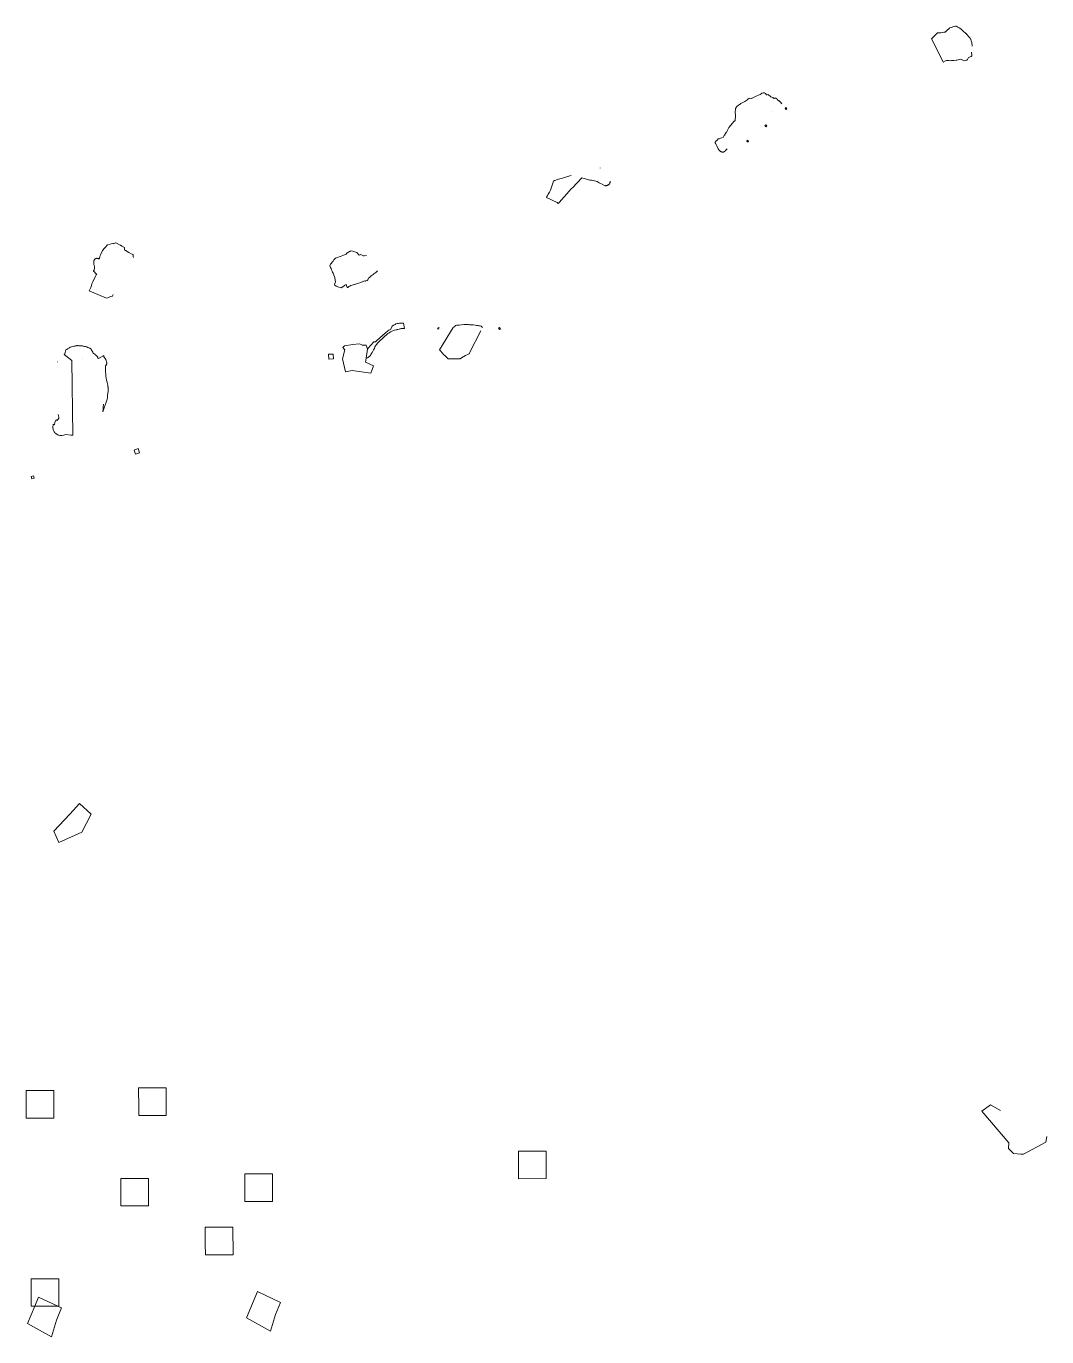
# Model space of a CAD drawing. Header units: metres. Extents: x 534757 to 556231, y 1832948 to 1850503.
# Drawn here: x 553510 to 556124, y 1847010 to 1850368 of the extents above; entities that cross this region are included whole.
import ezdxf

# ---------------------------------------------------------------- set-up
doc = ezdxf.new("R2010")
doc.units = ezdxf.units.M
doc.header["$MEASUREMENT"] = 0
doc.linetypes.add('DGN Style 4', pattern=[602.615279, 301.11944, -150.55972, 0.376399, -150.55972])
doc.layers.add('Level 30', color=7, linetype='Continuous', lineweight=0)

msp = doc.modelspace()

# ---------------------------------------------------------------- linework, layer by layer
at = {"layer": 'Level 30', "color": 5, "linetype": 'DGN Style 4', "lineweight": 13}
for p, q in [((554380.6988, 1849517.1902), (554384.244, 1849540.502)), ((553606.5843, 1849526.4906), (553626.6689, 1849511.3492))]:
    msp.add_line(p, q, dxfattribs=at)
at = {"layer": 'Level 30', "color": 5, "linetype": 'DGN Style 4', "lineweight": 13, "flags": 128}
for points in [[(555933.1629, 1850316.5269), (555933.1546, 1850316.5669), (555933.1546, 1850316.6569), (555933.1464, 1850316.6969), (555931.7442, 1850326.1178), (555930.7626, 1850330.0082), (555929.5171, 1850334.0086), (555929.3687, 1850334.3586), (555929.3192, 1850334.4486), (555929.2779, 1850334.5387), (555929.2284, 1850334.6287), (555929.1789, 1850334.7087), (555929.1212, 1850334.7887), (555929.0717, 1850334.8687), (555929.014, 1850334.9487), (555927.6118, 1850336.7289), (555925.0053, 1850339.2391), (555919.0748, 1850346.3898), (555917.1776, 1850349.0001), (555917.1529, 1850349.0401), (555917.1199, 1850349.0801), (555917.0787, 1850349.1201), (555917.0457, 1850349.1501), (555915.198, 1850350.9602), (555911.0986, 1850354.2206), (555907.3786, 1850357.9309), (555907.2467, 1850358.0509), (555907.1724, 1850358.1109), (555906.2981, 1850358.791), (555903.8731, 1850360.6312), (555899.4025, 1850363.8515), (555896.6641, 1850365.5617), (555893.406, 1850367.2518), (555893.2658, 1850367.3118), (555893.1173, 1850367.3618), (555892.9771, 1850367.4118), (555892.6884, 1850367.4918), (555892.3914, 1850367.5718), (555891.9295, 1850367.6619), (555891.6079, 1850367.7019), (555890.6511, 1850367.7319), (555883.3678, 1850366.0817), (555881.5367, 1850365.5116), (555879.3838, 1850364.8016), (555875.3752, 1850363.3614), (555875.3257, 1850363.3414), (555875.2267, 1850363.2814), (555875.1772, 1850363.2614), (555875.0782, 1850363.2014), (555874.9957, 1850363.1414), (555874.9463, 1850363.1114), (555874.905, 1850363.0714), (555868.1249, 1850357.0608), (555864.0255, 1850352.9004), (555860.6354, 1850352.9004), (555857.5341, 1850352.0203), (555853.08, 1850350.7502), (555844.4027, 1850350.7102), (555839.7672, 1850346.1398), (555829.2176, 1850336.2788), (555828.9041, 1850335.9488), (555858.5568, 1850275.793), (555864.9163, 1850279.1933), (555866.8547, 1850280.2934), (555872.9089, 1850279.5634), (555876.6949, 1850279.1633), (555879.623, 1850279.4633), (555886.2464, 1850279.9434), (555892.2925, 1850280.6935), (555893.9586, 1850281.1335), (555902.6689, 1850283.4137), (555906.0177, 1850282.0936), (555909.1108, 1850280.6535), (555912.0802, 1850279.0033), (555912.1049, 1850279.0033), (555912.2369, 1850279.0133), (555917.8458, 1850280.4634), (555919.7759, 1850280.9035), (555919.9656, 1850281.0935), (555920.147, 1850281.2635), (555920.3038, 1850281.4235), (555920.6089, 1850281.7136), (555921.0049, 1850282.1036), (555921.1286, 1850282.2336), (555923.6278, 1850287.5741), (555930.4162, 1850290.5144), (555931.439, 1850290.9845), (555931.5297, 1850291.0445), (555931.5462, 1850291.0545), (555931.6864, 1850291.3945), (555931.7029, 1850291.4645), (555931.7277, 1850291.5345), (555931.7442, 1850291.5945), (555931.7607, 1850291.6645), (555931.7689, 1850291.7245), (555931.7854, 1850291.7745), (555931.7937, 1850291.8345), (555931.8432, 1850292.1346), (555931.8432, 1850292.1746), (555931.8514, 1850292.2246), (555931.8514, 1850292.2746), (555931.8761, 1850293.4647), (555931.6452, 1850301.5455), (555932.7257, 1850311.5964), (555932.9897, 1850313.9667), (555933.1629, 1850316.4369), (555933.1629, 1850316.5269)], [(555445.2769, 1850168.4495), (555443.6911, 1850170.8429), (555444.2933, 1850171.0529), (555443.4519, 1850171.2829), (555442.7838, 1850171.903), (555439.1876, 1850175.4633), (555438.3297, 1850176.3234), (555437.6864, 1850176.9334), (555434.6097, 1850179.3837), (555433.6777, 1850180.3938), (555431.1125, 1850182.444), (555430.5763, 1850182.824), (555430.0319, 1850183.164), (555430.0237, 1850183.164), (555429.2236, 1850183.2541), (555428.9926, 1850183.2741), (555428.4647, 1850183.3041), (555427.7389, 1850183.3141), (555427.0543, 1850183.2741), (555426.4027, 1850183.214), (555425.7923, 1850183.114), (555424.6293, 1850182.934), (555422.2043, 1850185.2142), (555416.9996, 1850186.8744), (555415.3004, 1850188.6046), (555411.9104, 1850191.4948), (555411.5474, 1850191.7649), (555411.1598, 1850191.9949), (555410.7474, 1850192.1849), (555410.3267, 1850192.3349), (555410.038, 1850192.3949), (555407.8274, 1850191.5849), (555407.1593, 1850191.9049), (555406.4912, 1850192.2249), (555403.6455, 1850195.2852), (555401.534, 1850196.2853), (555401.1381, 1850196.4653), (555400.7421, 1850196.6253), (555400.3215, 1850196.7554), (555399.9008, 1850196.8554), (555399.4719, 1850196.9354), (555399.0347, 1850196.9854), (555398.5976, 1850197.0154), (555398.1522, 1850197.0054), (555397.715, 1850196.9754), (555397.2696, 1850196.9254), (555394.2012, 1850196.3153), (555392.1309, 1850194.4651), (555390.1431, 1850192.725), (555380.9132, 1850189.2546), (555371.2132, 1850184.5542), (555369.5882, 1850183.7941), (555368.6067, 1850183.3541), (555366.8416, 1850182.464), (555361.9833, 1850183.064), (555361.9008, 1850183.064), (555361.8101, 1850183.054), (555361.6121, 1850183.014), (555361.5214, 1850182.984), (555361.4224, 1850182.954), (555361.2409, 1850182.854), (555359.4016, 1850181.7739), (555357.9911, 1850181.1238), (555357.9581, 1850180.2938), (555350.1717, 1850174.8632), (555348.9509, 1850174.1032), (555340.0675, 1850169.3127), (555338.8962, 1850168.4126), (555337.1229, 1850166.9325), (555334.6401, 1850165.5323), (555329.9633, 1850161.732), (555329.5674, 1850161.3519), (555329.1962, 1850160.9419), (555328.858, 1850160.5019), (555328.5529, 1850160.0318), (555328.2807, 1850159.5518), (555328.0497, 1850159.0517), (555327.86, 1850158.5317), (555327.7033, 1850157.9916), (555327.4558, 1850157.4516), (555327.2414, 1850156.8915), (555327.0682, 1850156.3115), (555326.9197, 1850155.7114), (555326.8867, 1850155.5314), (555326.3093, 1850153.1811), (555326.2103, 1850148.1307), (555326.4743, 1850138.9798), (555325.8721, 1850126.2585), (555323.6698, 1850124.6184), (555323.5049, 1850124.4884), (555309.5487, 1850107.8268), (555305.5483, 1850099.786), (555303.4615, 1850095.5356), (555302.9913, 1850095.1355), (555298.5125, 1850088.7849), (555297.7041, 1850087.4548), (555296.7143, 1850086.2447), (555295.5843, 1850084.1045), (555294.9987, 1850082.8244), (555288.4165, 1850081.0242), (555285.0677, 1850079.504), (555282.6675, 1850078.924), (555279.3351, 1850075.7037), (555277.6525, 1850074.4235), (555277.3885, 1850074.2035), (555277.1246, 1850073.9635), (555276.8689, 1850073.7135), (555276.6214, 1850073.4535), (555276.3822, 1850073.1734), (555276.1513, 1850072.8834), (555275.9286, 1850072.5834), (555275.7141, 1850072.2633), (555275.5079, 1850071.9233), (555275.3182, 1850071.5733), (555275.1367, 1850071.2132), (555274.9718, 1850070.8332), (555274.8233, 1850070.4332), (555274.6913, 1850070.0231), (555274.5841, 1850069.6031), (555274.6831, 1850069.183), (555274.8068, 1850068.773), (555274.9388, 1850068.373), (555275.0872, 1850067.9729), (555275.2522, 1850067.5829), (555275.4337, 1850067.2128), (555275.6234, 1850066.8428), (555275.8296, 1850066.4828), (555276.0523, 1850066.1227), (555276.2833, 1850065.7827), (555276.5307, 1850065.4527), (555276.7947, 1850065.1226), (555277.0668, 1850064.8126), (555277.2318, 1850064.6426), (555278.5928, 1850061.5723), (555282.222, 1850053.3815), (555283.814, 1850051.1913), (555286.2555, 1850048.451), (555287.1133, 1850047.581), (555287.6989, 1850047.1909), (555288.3011, 1850046.8409), (555288.9197, 1850046.5309), (555289.5466, 1850046.2408), (555290.1899, 1850045.9908), (555290.8415, 1850045.7708), (555291.4932, 1850045.5908), (555292.1613, 1850045.4407), (555292.8294, 1850045.3207), (555293.5057, 1850045.2407), (555294.1821, 1850045.1907), (555294.8585, 1850045.1807), (555295.5348, 1850045.2007), (555296.1782, 1850045.4507), (555296.8051, 1850045.7408), (555297.399, 1850046.0608), (555297.9681, 1850046.4008), (555298.5042, 1850046.7709), (555299.0074, 1850047.1609), (555299.4858, 1850047.561), (555299.9312, 1850047.981), (555300.3519, 1850048.421), (555300.7313, 1850048.8711), (555301.0447, 1850049.1711), (555303.4037, 1850051.4713), (555308.4929, 1850056.4118), (555312.3532, 1850061.5223), (555324.2885, 1850069.8631), (555324.4617, 1850070.0131), (555324.7091, 1850070.2631), (555325.7072, 1850071.2932), (555326.433, 1850072.0633), (555330.5753, 1850076.4154), (555445.2769, 1850168.4495)], [(555458.5837, 1850156.2686), (555455.741, 1850159.0827), (555453.6305, 1850156.9506), (555456.4732, 1850154.1366), (555458.5837, 1850156.2686)], [(555406.7018, 1850112.1069), (555403.979, 1850115.0371), (555401.7813, 1850112.9951), (555404.5041, 1850110.0648), (555406.7018, 1850112.1069)], [(555360.3005, 1850073.5579), (555356.8854, 1850075.6406), (555355.3234, 1850073.0793), (555358.7385, 1850070.9967), (555360.3005, 1850073.5579)], [(555005.7466, 1849970.7735), (555005.7384, 1849970.0435), (555005.6889, 1849969.3034), (555005.5569, 1849968.3433), (555005.3425, 1849967.3832), (555005.0455, 1849966.4431), (555004.7403, 1849965.683), (555004.3857, 1849964.953), (555003.9238, 1849964.3329), (555003.4371, 1849963.7429), (555002.9175, 1849963.1828), (555002.3648, 1849962.6528), (555001.7874, 1849962.1527), (555001.1853, 1849961.6827), (555000.5667, 1849961.2426), (554999.9151, 1849960.8326), (554999.247, 1849960.4625), (554998.5541, 1849960.1325), (554997.853, 1849959.8325), (554997.1354, 1849959.5825), (554996.4013, 1849959.3624), (554995.6589, 1849959.1724), (554994.7269, 1849959.1124), (554993.7948, 1849959.1224), (554992.8793, 1849959.2224), (554991.9802, 1849959.4024), (554991.3038, 1849959.7025), (554985.1176, 1849962.9928), (554980.9192, 1849964.803), (554977.0177, 1849966.8532), (554971.846, 1849969.5534), (554962.41, 1849972.5237), (554961.1892, 1849972.7137), (554958.0714, 1849973.0238), (554953.1306, 1849973.5438), (554932.8082, 1849979.1323), (554909.0817, 1849953.3163), (554906.5803, 1849951.6601), (554874.5802, 1849915.7124), (554872.6428, 1849913.4218), (554869.5887, 1849916.0049), (554842.0587, 1849928.6695), (554843.4775, 1849931.5197), (554844.9622, 1849934.34), (554846.5046, 1849937.1403), (554848.1048, 1849939.9206), (554849.7627, 1849942.6708), (554852.93, 1849947.5813), (554860.0318, 1849970.7235), (554863.3642, 1849972.1237), (554866.6965, 1849973.4438), (554870.0453, 1849974.6839), (554873.4024, 1849975.834), (554876.7594, 1849976.9141), (554883.3911, 1849978.7943), (554902.6262, 1849984.4749), (554910.1569, 1849985.3613), (554910.1569, 1849985.405), (554910.5775, 1849986.405), (554920.6152, 1850034.9025), (554931.0251, 1850035.8098), (554976.6466, 1850041.6804), (554976.6548, 1850041.6704), (554977.5951, 1850040.6403), (554978.1973, 1850039.7102), (554979.22, 1850037.97), (554980.0531, 1850036.1499), (554980.6965, 1850034.2397), (554981.1172, 1850032.2595), (554981.1337, 1850032.1895), (554981.1749, 1850031.8894), (554981.6863, 1850029.1292), (554982.0443, 1850025.5256), (554982.4616, 1850021.3584), (554982.5194, 1850020.5283), (554980.874, 1850019.5119), (554980.9027, 1850016.608), (554981.2904, 1850008.6872), (554981.2986, 1850008.4872), (554981.2986, 1850008.2972), (554981.2904, 1850008.1071), (554981.2739, 1850007.9271), (554981.2491, 1850007.7471), (554981.2161, 1850007.5771), (554981.1831, 1850007.4071), (554981.1419, 1850007.2471), (554981.1007, 1850007.087), (554981.0512, 1850006.937), (554980.9934, 1850006.787), (554980.9357, 1850006.647), (554978.8984, 1850001.7965), (554977.6446, 1849998.1162), (554976.6631, 1849995.6359), (554977.8756, 1849995.2259), (554978.9891, 1849994.6458), (554980.0201, 1849994.7559), (554990.7017, 1849995.6759), (554993.7536, 1849996.026), (554995.6095, 1849996.586), (554995.9889, 1849996.646), (554996.2776, 1849996.696), (554996.5745, 1849996.736), (554996.8797, 1849996.756), (554997.1931, 1849996.766), (554997.5148, 1849996.756), (554997.8447, 1849996.736), (554998.1829, 1849996.696), (554998.5294, 1849996.636), (554998.8758, 1849996.556), (554999.2222, 1849996.456), (554999.5686, 1849996.326), (554999.9233, 1849996.186), (555000.2698, 1849996.016), (555000.6162, 1849995.816), (555000.9544, 1849995.5959), (555001.2843, 1849995.3559), (555001.5977, 1849995.0859), (555001.9112, 1849994.7959), (555002.1999, 1849994.4758), (555002.4721, 1849994.1358), (555002.7278, 1849993.7758), (555002.9587, 1849993.3857), (555003.1649, 1849992.9857), (555003.3464, 1849992.5656), (555003.4948, 1849992.1256), (555003.6186, 1849991.6756), (555003.767, 1849991.1155), (555003.866, 1849990.5354), (555004.5259, 1849985.1649), (555004.9218, 1849983.3448), (555005.1858, 1849979.7644), (555005.128, 1849977.6642), (555005.194, 1849976.4041), (555005.6971, 1849971.5036), (555005.7466, 1849970.7735)], [(553784.5088, 1849775.0846), (553784.5005, 1849775.1947), (553783.7664, 1849777.9749), (553783.6839, 1849779.6951), (553783.6097, 1849780.2051), (553783.2963, 1849782.6254), (553783.2055, 1849782.7554), (553778.603, 1849784.9656), (553772.2188, 1849788.1159), (553765.5211, 1849792.2463), (553764.5231, 1849792.7263), (553763.5498, 1849792.9964), (553761.1, 1849794.5465), (553761.3722, 1849800.5071), (553754.8066, 1849804.2275), (553750.8556, 1849806.4177), (553750.5174, 1849806.4377), (553741.1556, 1849811.7182), (553739.4729, 1849812.7083), (553739.3822, 1849812.7583), (553739.1843, 1849812.8383), (553739.077, 1849812.8683), (553738.978, 1849812.8983), (553738.8708, 1849812.9183), (553738.6564, 1849812.9383), (553738.4419, 1849812.9383), (553738.3347, 1849812.9283), (553738.2275, 1849812.9083), (553738.1202, 1849812.8683), (553738.0212, 1849812.8183), (553737.914, 1849812.7683), (553736.4293, 1849811.8782), (553733.4352, 1849810.7681), (553732.7423, 1849810.4181), (553730.4658, 1849810.9581), (553730.3668, 1849810.9681), (553730.2678, 1849810.9681), (553718.7862, 1849807.5578), (553718.6872, 1849807.5178), (553718.5965, 1849807.4878), (553718.3985, 1849807.4078), (553718.3078, 1849807.3678), (553718.217, 1849807.3178), (553718.1263, 1849807.2778), (553717.8541, 1849807.1277), (553717.7634, 1849807.0677), (553717.6809, 1849807.0177), (553717.5902, 1849806.9577), (553717.2602, 1849806.7177), (553717.1777, 1849806.6477), (553717.1035, 1849806.5877), (553716.9138, 1849806.4077), (553712.2947, 1849801.6472), (553711.008, 1849799.857), (553709.647, 1849798.4069), (553709.3006, 1849798.0269), (553705.894, 1849794.2565), (553705.3579, 1849793.1364), (553700.7223, 1849783.4455), (553699.2954, 1849780.2151), (553698.1406, 1849776.7748), (553696.7879, 1849771.2043), (553694.3217, 1849772.1944), (553693.6288, 1849772.4344), (553692.639, 1849772.7744), (553692.441, 1849772.8344), (553692.3421, 1849772.8544), (553692.2431, 1849772.8844), (553691.6492, 1849773.0044), (553691.4512, 1849773.0244), (553691.3523, 1849773.0444), (553691.146, 1849773.0645), (553691.0471, 1849773.0645), (553690.8409, 1849773.0845), (553690.2387, 1849773.0845), (553690.1398, 1849773.0745), (553690.0325, 1849773.0745), (553689.5294, 1849773.0244), (553689.4304, 1849773.0044), (553689.3314, 1849772.9944), (553688.7375, 1849772.8744), (553688.6386, 1849772.8444), (553688.5396, 1849772.8244), (553688.4406, 1849772.7944), (553688.3499, 1849772.7644), (553688.1519, 1849772.7044), (553688.0612, 1849772.6644), (553687.9622, 1849772.6344), (553687.8715, 1849772.6044), (553687.7725, 1849772.5644), (553687.591, 1849772.4844), (553687.492, 1849772.4444), (553687.3106, 1849772.3644), (553687.2198, 1849772.3144), (553687.1291, 1849772.2744), (553686.9477, 1849772.1744), (553686.8652, 1849772.1244), (553686.7744, 1849772.0744), (553686.692, 1849772.0244), (553686.6012, 1849771.9743), (553686.1063, 1849771.6143), (553686.0321, 1849771.5543), (553685.9496, 1849771.4943), (553685.8011, 1849771.3543), (553685.7187, 1849771.2943), (553685.4959, 1849771.0843), (553685.43, 1849771.0143), (553685.2815, 1849770.8742), (553685.0753, 1849770.6542), (553685.0093, 1849770.5742), (553684.9433, 1849770.5042), (553684.8113, 1849770.3442), (553684.7536, 1849770.2642), (553684.6876, 1849770.1842), (553684.6299, 1849770.1042), (553684.5639, 1849770.0242), (553684.5062, 1849769.9441), (553684.4484, 1849769.8541), (553684.3907, 1849769.7741), (553684.2834, 1849769.6041), (553684.2257, 1849769.5241), (553684.1267, 1849769.3441), (553684.0772, 1849769.2641), (553683.8793, 1849768.904), (553683.7968, 1849768.724), (553683.7473, 1849768.634), (553683.7061, 1849768.534), (553683.6731, 1849768.444), (553683.6318, 1849768.354), (553683.5906, 1849768.254), (553683.5576, 1849768.164), (553683.5164, 1849768.074), (553683.4834, 1849767.974), (553683.4504, 1849767.884), (553683.4174, 1849767.7839), (553683.3926, 1849767.6839), (553683.3596, 1849767.5939), (553683.3349, 1849767.4939), (553683.3019, 1849767.3939), (553683.2772, 1849767.2939), (553683.2524, 1849767.2039), (553683.2277, 1849767.1039), (553683.2112, 1849767.0039), (553683.1864, 1849766.9039), (553683.1534, 1849766.7038), (553683.1287, 1849766.6038), (553683.1204, 1849766.5038), (553683.0874, 1849766.3038), (553683.0792, 1849766.2038), (553683.0627, 1849766.1038), (553683.038, 1849765.8037), (553683.038, 1849765.7037), (553683.0297, 1849765.6037), (553683.0297, 1849765.5037), (553683.0215, 1849765.3937), (553683.0215, 1849765.1937), (553683.0297, 1849765.0937), (553683.0297, 1849764.9937), (553683.038, 1849764.8937), (553683.038, 1849764.7937), (553683.0709, 1849764.3936), (553683.0792, 1849761.7134), (553683.1947, 1849757.543), (553683.6731, 1849755.2427), (553684.3082, 1849750.6823), (553684.5226, 1849748.7021), (553684.5144, 1849747.972), (553684.003, 1849743.5116), (553683.2359, 1849742.6415), (553682.4193, 1849741.7214), (553682.0234, 1849741.1414), (553681.9822, 1849741.0714), (553681.8997, 1849740.8713), (553681.8502, 1849740.6713), (553681.8419, 1849740.5613), (553681.8419, 1849740.4513), (553681.8502, 1849740.3513), (553681.8832, 1849740.1413), (553681.9162, 1849740.0413), (553681.9574, 1849739.9413), (553682.0069, 1849739.8512), (553682.0646, 1849739.7612), (553682.1719, 1849739.6912), (553684.1597, 1849738.6411), (553686.4775, 1849735.7608), (553689.2407, 1849732.8306), (553690.214, 1849732.2405), (553689.0015, 1849730.4103), (553686.5022, 1849726.0499), (553679.8788, 1849712.5786), (553678.3776, 1849709.1483), (553677.8828, 1849707.9982), (553676.5795, 1849703.0977), (553675.202, 1849698.2372), (553670.8634, 1849689.9664), (553715.2229, 1849671.3746), (553726.2509, 1849675.255), (553730.1441, 1849676.3451), (553730.2431, 1849676.3751), (553730.3421, 1849676.4251), (553730.4328, 1849676.4751), (553730.5235, 1849676.5351), (553730.606, 1849676.6051), (553730.7545, 1849676.7652), (553730.8122, 1849676.8552), (553730.87, 1849676.9552), (553730.9112, 1849677.0452), (553730.9442, 1849677.1552), (553733.5424, 1849685.016), (553734.1033, 1849685.906), (553736.718, 1849690.6465), (553737.4604, 1849691.9966), (553746.4098, 1849709.9984), (553749.074, 1849715.9589), (553750.0968, 1849717.6491), (553752.3816, 1849721.4495), (553754.3694, 1849724.0497), (553762.7992, 1849735.7909), (553764.6056, 1849737.9311), (553765.5129, 1849739.0112), (553768.5318, 1849741.7114), (553770.4701, 1849743.4316), (553772.7632, 1849743.8716), (553778.1823, 1849747.642), (553779.2958, 1849749.2822), (553779.4031, 1849749.4522), (553779.4526, 1849749.5422), (553779.5103, 1849749.6222), (553779.6588, 1849749.8922), (553779.7, 1849749.9822), (553779.7495, 1849750.0722), (553779.7907, 1849750.1622), (553779.832, 1849750.2622), (553779.9145, 1849750.4423), (553779.9557, 1849750.5423), (553779.9887, 1849750.6323), (553780.0299, 1849750.7323), (553780.0629, 1849750.8223), (553780.1289, 1849751.0223), (553780.1537, 1849751.1123), (553780.1867, 1849751.2123), (553780.2609, 1849751.5124), (553780.2856, 1849751.6024), (553780.3681, 1849752.0124), (553780.4341, 1849752.4425), (553780.4423, 1849752.5525), (553780.4588, 1849752.6625), (553780.4671, 1849752.7625), (553781.2424, 1849760.2732), (553781.6878, 1849762.2034), (553782.4714, 1849766.0238), (553783.7499, 1849772.3844), (553784.5005, 1849774.9846), (553784.5088, 1849775.0846)], [(554409.6654, 1849741.1014), (554407.4301, 1849739.0912), (554405.137, 1849737.161), (554400.4602, 1849733.4006), (554398.0022, 1849731.6505), (554395.6762, 1849729.7603), (554393.309, 1849727.9001), (554390.9747, 1849726.0199), (554390.8097, 1849725.8699), (554388.6404, 1849723.9597), (554386.0752, 1849722.1995), (554385.0606, 1849718.1692), (554382.9738, 1849716.649), (554382.4459, 1849716.309), (554379.4765, 1849715.0188), (554378.495, 1849714.8688), (554375.872, 1849715.0288), (554375.839, 1849715.0488), (554372.8861, 1849713.9587), (554371.4179, 1849713.1687), (554370.0734, 1849712.6086), (554367.1783, 1849711.4485), (554364.2666, 1849710.3284), (554358.5505, 1849708.3182), (554355.6884, 1849707.4381), (554352.7932, 1849706.618), (554350.8384, 1849706.078), (554349.9063, 1849705.808), (554349.8321, 1849705.788), (554347.2173, 1849704.9179), (554347.0524, 1849704.8579), (554344.2067, 1849703.9278), (554341.328, 1849703.0777), (554338.4824, 1849702.1176), (554335.7192, 1849700.9275), (554333.3767, 1849698.4572), (554332.1972, 1849698.0272), (554329.4505, 1849706.278), (554325.9284, 1849704.2778), (554324.9139, 1849703.0877), (554320.9547, 1849699.9374), (554316.3769, 1849697.7672), (554316.3274, 1849697.7672), (554316.1624, 1849697.7972), (554308.0296, 1849700.0774), (554306.3057, 1849700.6175), (554306.2974, 1849700.6175), (554303.7982, 1849702.1076), (554299.5421, 1849705.3779), (554299.5338, 1849705.3879), (554299.5173, 1849705.4179), (554299.5173, 1849705.5179), (554300.2927, 1849708.2282), (554301.8351, 1849713.2287), (554300.1277, 1849721.9995), (554299.905, 1849723.9797), (554299.7978, 1849724.1597), (554297.4057, 1849730.1803), (554297.2985, 1849730.4703), (554295.5086, 1849735.2708), (554294.4858, 1849737.791), (554293.6363, 1849739.9513), (554291.9371, 1849743.9816), (554290.6586, 1849747.0219), (554288.8605, 1849749.8722), (554287.2438, 1849753.5026), (554287.2438, 1849753.5226), (554288.4728, 1849756.4929), (554289.2647, 1849757.723), (554295.6983, 1849766.1638), (554297.8841, 1849769.3441), (554301.5217, 1849773.0645), (554316.1294, 1849778.375), (554320.5835, 1849780.1451), (554322.5466, 1849781.2352), (554325.2026, 1849782.0053), (554326.9842, 1849782.6254), (554329.2608, 1849783.8555), (554330.7702, 1849786.4257), (554339.6701, 1849791.2662), (554341.0641, 1849791.7763), (554343.6541, 1849792.5763), (554356.274, 1849788.3159), (554362.7077, 1849781.1952), (554365.3801, 1849782.2353), (554365.4049, 1849782.2553), (554366.5954, 1849783.1911), (554372.8531, 1849779.6851), (554372.9109, 1849779.6851), (554375.1132, 1849779.4851), (554387.5269, 1849781.5753), (554409.6654, 1849741.1014)], [(554384.244, 1849540.502), (554386.7515, 1849543.6623), (554390.8345, 1849548.6328), (554393.1275, 1849551.4731), (554395.4205, 1849554.1433), (554396.9712, 1849555.7935), (554398.5714, 1849557.3936), (554400.2128, 1849558.9138), (554404.7411, 1849559.4438), (554406.1433, 1849561.014), (554407.6033, 1849562.5441), (554409.1045, 1849564.0143), (554413.3276, 1849567.1846), (554424.7185, 1849577.5956), (554426.195, 1849578.9357), (554431.9853, 1849584.2362), (554434.0721, 1849585.9164), (554436.3322, 1849587.3565), (554438.5922, 1849588.5966), (554443.8382, 1849591.5069), (554447.3354, 1849599.0977), (554450.841, 1849601.5279), (554452.7958, 1849602.738), (554454.8002, 1849603.8981), (554456.854, 1849604.9882), (554461.0524, 1849605.9483), (554463.3207, 1849606.3584), (554465.589, 1849606.6784), (554467.8655, 1849606.9384), (554470.109, 1849606.9984), (554472.1299, 1849607.0684), (554476.1798, 1849607.1884), (554478.6955, 1849593.3971), (554470.3895, 1849593.1071), (554468.6079, 1849592.777), (554466.8427, 1849592.397), (554465.0858, 1849591.957), (554461.8525, 1849590.9669), (554460.0379, 1849590.6468), (554458.215, 1849590.2568), (554456.4086, 1849589.7968), (554453.0433, 1849588.7767), (554446.5683, 1849586.5664), (554443.0711, 1849584.6263), (554439.0624, 1849582.416), (554437.355, 1849581.3359), (554435.7878, 1849580.0658), (554413.2534, 1849559.4838), (554411.8924, 1849558.1437), (554410.5892, 1849556.7536), (554409.3272, 1849555.3334), (554407.4796, 1849553.0532), (554406.3083, 1849551.5631), (554405.1783, 1849550.0229), (554404.106, 1849548.4628), (554402.5553, 1849545.9725), (554401.648, 1849542.3322), (554399.6437, 1849538.8718), (554398.4724, 1849536.8316), (554396.5093, 1849533.3413), (554395.536, 1849531.5911), (554394.0018, 1849528.8709), (554392.8305, 1849526.5507), (554391.3294, 1849524.3704), (554388.2527, 1849521.2701), (554386.0422, 1849519.59), (554383.5677, 1849518.1898), (554380.6988, 1849517.1902)], [(554567.7262, 1849594.8288), (554564.9548, 1849595.9775), (554563.4233, 1849592.2823), (554566.1947, 1849591.1336), (554567.7262, 1849594.8288)], [(554678.4203, 1849596.1674), (554675.4674, 1849599.1977), (554672.4733, 1849599.6777), (554669.4792, 1849600.1878), (554666.485, 1849600.6578), (554663.4909, 1849601.0178), (554660.4967, 1849601.4179), (554654.5085, 1849602.248), (554651.5143, 1849602.408), (554648.8254, 1849602.518), (554648.5119, 1849602.558), (554645.5178, 1849602.978), (554642.5237, 1849603.2581), (554636.5189, 1849603.2281), (554633.5247, 1849603.3081), (554630.5224, 1849603.2081), (554624.5176, 1849602.858), (554618.5046, 1849602.228), (554615.5022, 1849601.8479), (554612.4915, 1849601.4279), (554609.4809, 1849600.8378), (554606.429, 1849597.3675), (554603.4184, 1849596.8074), (554603.0829, 1849596.0517), (554568.5115, 1849538.9618), (554570.7385, 1849535.6715), (554579.6467, 1849526.0106), (554581.6511, 1849524.3204), (554590.2128, 1849515.6096), (554590.2293, 1849515.5896), (554590.2541, 1849515.5696), (554590.2706, 1849515.5496), (554590.2953, 1849515.5396), (554590.3201, 1849515.5196), (554590.3365, 1849515.5096), (554590.3613, 1849515.4896), (554590.4108, 1849515.4696), (554590.4438, 1849515.4596), (554590.4933, 1849515.4396), (554590.518, 1849515.4396), (554590.551, 1849515.4296), (554590.5757, 1849515.4296), (554592.0275, 1849515.2496), (554594.7824, 1849515.2596), (554595.7392, 1849515.3096), (554604.9938, 1849515.4496), (554617.4653, 1849515.7896), (554619.1232, 1849515.8996), (554620.08, 1849516.0096), (554620.8058, 1849515.8096), (554620.8306, 1849515.8096), (554620.8471, 1849515.7996), (554620.8553, 1849515.7996), (554620.8636, 1849515.8096), (554620.8966, 1849515.8096), (554620.9131, 1849515.8196), (554620.9213, 1849515.8196), (554620.9296, 1849515.8296), (554624.6166, 1849518.5199), (554634.6795, 1849524.2804), (554642.2432, 1849527.5908), (554644.0991, 1849528.4308), (554644.2558, 1849528.5208), (554644.4043, 1849528.6309), (554644.5445, 1849528.7509), (554644.6682, 1849528.8809), (554644.7837, 1849529.0209), (554644.8744, 1849529.1709), (554644.9569, 1849529.3409), (554646.4086, 1849533.0113), (554678.4203, 1849596.1674)], [(554724.2468, 1849592.1481), (554722.0655, 1849595.501), (554719.5508, 1849593.8651), (554721.7321, 1849590.5122), (554724.2468, 1849592.1481)], [(553626.6689, 1849511.3492), (553628.6815, 1849319.9407), (553623.6171, 1849320.3507), (553611.2446, 1849321.5609), (553605.5862, 1849319.9107), (553600.6125, 1849319.2706), (553597.8658, 1849319.3506), (553596.5048, 1849319.5207), (553594.2201, 1849319.7507), (553591.9765, 1849320.2707), (553589.8237, 1849321.0908), (553587.7946, 1849322.1809), (553585.8728, 1849323.5711), (553584.1653, 1849325.2012), (553583.0353, 1849326.2913), (553582.0043, 1849327.4814), (553581.0887, 1849328.7716), (553580.2721, 1849330.1517), (553579.3978, 1849332.1419), (553578.7545, 1849334.2121), (553578.342, 1849336.3323), (553578.1441, 1849338.4725), (553578.1276, 1849341.7628), (553578.8782, 1849345.6632), (553578.9937, 1849348.4435), (553582.1363, 1849346.2432), (553582.3837, 1849346.1032), (553582.7054, 1849353.594), (553586.0377, 1849359.0745), (553588.9411, 1849357.3943), (553589.1391, 1849357.2843), (553592.7106, 1849363.1549), (553592.9911, 1849364.915), (553592.7354, 1849366.0752), (553590.995, 1849373.9459), (553590.7558, 1849374.386), (553590.5743, 1849377.6863), (553589.1556, 1849382.4167), (553589.1391, 1849382.4767), (553588.0091, 1849390.0575), (553586.7388, 1849394.5079), (553585.1881, 1849400.6285), (553590.9867, 1849402.2186), (553578.8699, 1849449.9733), (553579.3896, 1849454.9737), (553579.3566, 1849457.0139), (553579.2494, 1849459.0741), (553580.0082, 1849465.3647), (553581.4846, 1849467.575), (553581.3306, 1849469.4196), (553594.55, 1849499.53), (553586.6839, 1849507.2048), (553586.8873, 1849507.2288), (553587.7204, 1849507.5388), (553590.764, 1849508.6089), (553592.2817, 1849510.3891), (553592.2899, 1849510.4691), (553592.7354, 1849513.0794), (553593.6592, 1849515.4296), (553594.253, 1849515.6096), (553596.4553, 1849516.2997), (553595.779, 1849520.09), (553593.6757, 1849523.5404), (553594.319, 1849524.9505), (553596.4306, 1849526.6107), (553598.9381, 1849526.5607), (553600.1176, 1849526.4806), (553601.1734, 1849529.2209), (553606.1141, 1849526.7607), (553606.5843, 1849526.4906)], [(553606.5843, 1849526.4906), (553608.4319, 1849528.0408), (553609.364, 1849531.6611), (553609.6527, 1849532.7512), (553610.1311, 1849534.5114), (553610.4775, 1849535.7515), (553611.0796, 1849538.0918), (553611.1291, 1849538.2518), (553611.8879, 1849538.7518), (553613.2654, 1849539.6819), (553615.5502, 1849541.1121), (553617.0102, 1849541.9721), (553620.2682, 1849543.8723), (553620.5899, 1849544.1423), (553622.2231, 1849545.3925), (553625.275, 1849546.1525), (553625.7616, 1849546.3126), (553628.1619, 1849546.9926), (553628.4588, 1849547.0726), (553631.1808, 1849547.7527), (553633.2676, 1849548.1927), (553633.9275, 1849548.3428), (553635.973, 1849548.7128), (553636.6989, 1849548.8528), (553638.695, 1849549.1528), (553639.4951, 1849549.2828), (553640.2374, 1849549.3629), (553641.4417, 1849549.4129), (553642.3242, 1849549.3929), (553644.2049, 1849549.2728), (553645.1617, 1849549.2328), (553646.4072, 1849549.1528), (553647.9826, 1849549.0628), (553650.787, 1849548.8228), (553652.4367, 1849548.6528), (553652.5192, 1849548.6428), (553653.5832, 1849548.5328), (553655.1504, 1849548.2827), (553656.3546, 1849548.0827), (553659.1013, 1849547.5427), (553661.8233, 1849546.9426), (553663.1513, 1849546.5326), (553664.4545, 1849546.0025), (553667.0197, 1849544.8824), (553668.1332, 1849544.3724), (553669.5767, 1849543.8123), (553672.1337, 1849542.7622), (553673.0822, 1849542.3422), (553674.6742, 1849541.6521), (553676.2991, 1849539.0919), (553679.7964, 1849532.6712), (553680.9924, 1849530.501), (553681.2646, 1849530.341), (553682.1554, 1849529.6209), (553683.1617, 1849528.7909), (553685.0093, 1849527.2007), (553686.2548, 1849526.0706), (553686.7909, 1849525.5606), (553688.4818, 1849523.8404), (553690.0655, 1849522.0402), (553692.9854, 1849521.5802), (553691.7729, 1849518.7399), (553692.7462, 1849517.4898), (553693.1256, 1849516.9897), (553694.1484, 1849516.8897), (553694.8825, 1849516.8097), (553708.4758, 1849524.4604), (553708.319, 1849522.7303), (553708.5582, 1849520.8701), (553710.3069, 1849518.5699), (553711.3709, 1849516.9697), (553711.8741, 1849516.1496), (553713.268, 1849513.6094), (553714.3568, 1849511.2492), (553714.4723, 1849510.9791), (553715.4621, 1849508.2789), (553716.2539, 1849505.5186), (553716.3034, 1849505.1086), (553716.2292, 1849502.4883), (553713.2021, 1849498.5279), (553713.0701, 1849497.3678), (553712.9711, 1849495.7377), (553712.9629, 1849494.1875), (553712.8721, 1849491.2972), (553712.8144, 1849488.997), (553712.7814, 1849486.5568), (553712.7896, 1849484.6966), (553712.9134, 1849482.9864), (553713.466, 1849476.2758), (553713.6475, 1849474.2256), (553713.9114, 1849471.5153), (553714.5053, 1849466.1548), (553715.6271, 1849461.2743), (553716.5921, 1849456.0738), (553716.7901, 1849455.4538), (553717.0128, 1849454.7037), (553717.1777, 1849454.1737), (553717.6891, 1849452.3835), (553717.9366, 1849451.3334), (553718.0851, 1849450.5533), (553718.415, 1849448.7031), (553718.7862, 1849446.1629), (553718.9264, 1849444.9828), (553719.0171, 1849444.1127), (553719.0254, 1849444.0527), (553719.1161, 1849443.1026), (553719.2728, 1849441.2124), (553719.3883, 1849439.3122), (553719.4543, 1849437.412), (553719.4708, 1849435.6819), (553719.4625, 1849435.5019), (553719.3306, 1849433.5917), (553719.2151, 1849432.4016), (553718.1098, 1849421.5805), (553717.4582, 1849415.6199), (553717.1283, 1849412.3796), (553705.9765, 1849379.6665), (553706.4962, 1849386.5471), (553706.8344, 1849391.5376), (553707.453, 1849401.5286), (553707.8654, 1849406.5091), (553708.2366, 1849411.4995), (553708.5912, 1849416.49), (553708.5253, 1849419.0903), (553708.5088, 1849420.8104), (553708.5088, 1849421.5205), (553708.5418, 1849425.9509), (553708.5418, 1849426.541), (553708.5665, 1849431.5615), (553708.583, 1849432.8116), (553708.6325, 1849433.5117), (553708.8469, 1849437.6021), (553708.9129, 1849439.1922), (553708.9954, 1849440.5523), (553709.0119, 1849440.7824), (553709.0861, 1849442.3825), (553709.0861, 1849442.5525), (553709.1191, 1849443.9827), (553709.1109, 1849445.4328), (553709.0202, 1849447.173), (553708.8964, 1849448.7731), (553708.8304, 1849449.3332), (553708.8222, 1849449.4432), (553708.7232, 1849450.3633), (553708.5253, 1849451.9534), (553708.3273, 1849453.4536), (553707.9396, 1849455.8138), (553707.4612, 1849458.9941), (553706.7436, 1849463.9846), (553706.0013, 1849468.345), (553705.894, 1849468.9051), (553705.8858, 1849468.9351), (553705.7538, 1849469.6752), (553704.929, 1849471.7954), (553704.2196, 1849473.3455), (553704.0959, 1849473.6255), (553704.0629, 1849473.6955), (553704.4506, 1849475.3357), (553703.3371, 1849477.7759), (553702.8669, 1849478.776), (553701.5719, 1849481.5663), (553700.6646, 1849483.4665), (553699.9305, 1849485.3967), (553699.3531, 1849487.3669), (553699.3201, 1849487.8669), (553698.8005, 1849489.3971), (553697.8272, 1849491.1572), (553697.2251, 1849492.1973), (553696.8209, 1849492.9074), (553695.7816, 1849494.6276), (553695.4022, 1849495.2276), (553694.8743, 1849496.0777), (553694.7588, 1849496.3277), (553694.4784, 1849498.3679), (553694, 1849500.5881), (553692.3503, 1849501.7483), (553690.5439, 1849502.9784), (553688.7623, 1849504.1385), (553686.9971, 1849505.2186), (553685.9826, 1849505.7986), (553685.2732, 1849506.2687), (553683.8793, 1849507.5088), (553683.0874, 1849508.1389), (553682.4358, 1849508.6789), (553681.6852, 1849509.199), (553680.9264, 1849509.749), (553679.351, 1849510.7191), (553677.7425, 1849511.6092), (553676.0929, 1849512.4293), (553675.5815, 1849512.6493), (553674.4267, 1849513.1694), (553672.81, 1849513.9294), (553671.2429, 1849514.7495), (553671.0366, 1849514.8395), (553669.6592, 1849515.4996), (553668.059, 1849516.1997), (553666.4423, 1849516.8197), (553665.799, 1849517.0397), (553664.8174, 1849517.3598), (553664.2153, 1849517.4998), (553662.013, 1849514.9995), (553661.4026, 1849515.0995), (553660.4376, 1849515.2796), (553660.0416, 1849515.3196), (553658.8621, 1849515.4996), (553658.1445, 1849515.5496), (553657.2867, 1849515.6196), (553656.5196, 1849515.6296), (553655.703, 1849515.6496), (553654.8947, 1849515.6196), (553654.1276, 1849515.5996), (553653.3028, 1849515.6396), (553652.9976, 1849515.6596), (553652.5934, 1849515.6996), (553651.7438, 1849515.7096), (553651.0675, 1849515.7296), (553650.1766, 1849515.6296), (553649.5745, 1849515.5696), (553649.5333, 1849515.5596), (553648.8817, 1849515.4696), (553647.0835, 1849515.3896), (553646.5309, 1849515.3696), (553646.2257, 1849515.3496), (553645.0379, 1849515.2596), (553643.5615, 1849515.0995), (553642.9264, 1849514.9995), (553642.5305, 1849514.9495), (553642.1015, 1849514.8895), (553641.0375, 1849514.6895), (553640.6416, 1849514.6295), (553639.6765, 1849514.4395), (553639.1981, 1849514.3595), (553639.0249, 1849514.3095), (553638.0929, 1849514.0994), (553637.7629, 1849514.0294), (553636.6247, 1849513.7694), (553636.4679, 1849513.7394), (553636.3277, 1849513.7094), (553635.1647, 1849513.4294), (553634.9008, 1849513.3594), (553633.6718, 1849513.1594), (553633.4243, 1849513.1294), (553633.2181, 1849513.0894), (553631.9479, 1849512.8593), (553630.4714, 1849512.5293), (553629.9188, 1849512.3793), (553629.1434, 1849512.1793), (553629.0032, 1849512.1393), (553627.6505, 1849511.7192), (553627.5433, 1849511.6892), (553626.6689, 1849511.3492)], [(554380.6988, 1849517.1902), (554379.1383, 1849506.9288), (554399.6767, 1849497.3778), (554392.4264, 1849478.646), (554356.142, 1849484.0766), (554344.2315, 1849485.8567), (554327.6028, 1849482.5964), (554320.0575, 1849515.2262), (554326, 1849539), (554320.5672, 1849544.6874), (554325.0459, 1849548.7728), (554346.1038, 1849551.8931), (554362.386, 1849554.3133), (554371.9623, 1849550.723), (554372.8944, 1849549.6029), (554373.7769, 1849550.1929), (554380.722, 1849550.3429), (554384.244, 1849540.502)], [(554296.69, 1849515.53), (554284.6, 1849515.12), (554284.18, 1849527.21), (554296.28, 1849527.62), (554296.69, 1849515.53)], [(553799.6499, 1849275.0886), (553789.3979, 1849271.6077), (553785.7539, 1849281.8816), (553796.1454, 1849285.4099), (553799.6499, 1849275.0886)], [(553529.98, 1849209.59), (553523.57, 1849207.99), (553521.98, 1849214.4), (553528.38, 1849216), (553529.98, 1849209.59)], [(553675.64, 1848349.13), (553651.86, 1848302.82), (553593.15, 1848276.23), (553592.4, 1848278.01), (553580.71, 1848305.63), (553620.88, 1848348.93), (553646, 1848376), (553675.64, 1848349.13)], [(553580.33, 1847570.26), (553509.73, 1847570.08), (553509.68, 1847588.29), (553509.55, 1847640.8), (553558.96, 1847640.93), (553580.16, 1847640.98), (553580.32, 1847573.1), (553580.33, 1847570.26)], [(553868.41, 1847577.32), (553797.81, 1847577.14), (553797.76, 1847595.35), (553797.63, 1847647.86), (553847.04, 1847647.99), (553868.24, 1847648.04), (553868.4, 1847580.16), (553868.41, 1847577.32)], [(556124.1336, 1847522.7566), (556121.6968, 1847508.3165), (556064.4178, 1847478.3146), (556057.2251, 1847478.224), (556038.7159, 1847479.77), (556025.9411, 1847492.7328), (556027.0525, 1847506.9147), (555957.5264, 1847588.4168), (555979.8081, 1847603.9559), (556036.2209, 1847573.9271), (556049.0331, 1847579.676), (556061.5596, 1847560.0427), (556068.1139, 1847562.6027), (556074.8446, 1847561.8515), (556097.6727, 1847553.3663), (556124.1336, 1847522.7566)], [(554841.5, 1847415.2), (554841.31, 1847485.61), (554770.51, 1847485.42), (554770.7, 1847415.01), (554841.5, 1847415.2)], [(553822.92, 1847345.31), (553752.12, 1847345.13), (553751.95, 1847415.64), (553822.75, 1847415.82), (553822.92, 1847345.31)], [(554140.69, 1847356.95), (554069.89, 1847356.76), (554069.7, 1847427.17), (554097.4, 1847427.24), (554098.07, 1847427.25), (554140.5, 1847427.36), (554140.69, 1847356.95)], [(554039.47, 1847220.32), (554010.98, 1847220.25), (553968.47, 1847220.14), (553968.4, 1847248.51), (553968.29, 1847290.56), (554039.29, 1847290.73), (554039.47, 1847220.32)], [(553590.4441, 1847088.3931), (553593.27, 1847088.4), (553593.09, 1847158.81), (553522.09, 1847158.64), (553522.2, 1847116.59), (553522.27, 1847088.22), (553531.3338, 1847088.2435)], [(553531.3338, 1847088.2435), (553541.05, 1847111.75), (553590.4441, 1847088.3931)], [(554161.04, 1847098), (554148, 1847067), (554135.8, 1847024.07), (554074.3, 1847058.18), (554102.25, 1847125.8), (554161.04, 1847098)], [(553590.4441, 1847088.3931), (553599.84, 1847083.95), (553586.8, 1847052.95), (553574.6, 1847010.02), (553513.1, 1847044.13), (553531.3338, 1847088.2435)], [(553531.3338, 1847088.2435), (553564.78, 1847088.33), (553590.4441, 1847088.3931)]]:
    msp.add_lwpolyline(points, dxfattribs=at)

doc.saveas('drawing.dxf')
